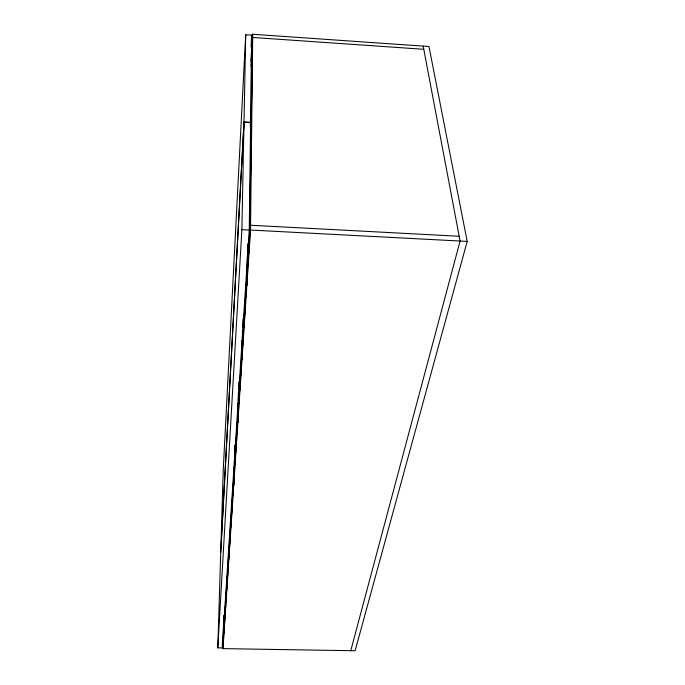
<?xml version="1.0" encoding="UTF-8"?>
<svg xmlns="http://www.w3.org/2000/svg" width="685" height="685" viewBox="0 0 685 685"><rect width="100%" height="100%" fill="white"/><g stroke="black" fill="none" stroke-linecap="round" stroke-linejoin="round"><path stroke-width="1.03" d="M252.731 34.276L250.513 230.049L222.993 648.626M249.254 230.074L250.599 122.692L243.997 122.281L220.716 552.769L217.804 647.856L222.274 647.924L249.254 230.074L241.882 229.689L243.997 122.281M250.35 126.956L251.703 35.166L245.718 34.747L223.284 469.019L220.733 552.367L244.006 121.853L245.718 34.747M467.196 241.411L250.111 230.023L222.745 648.618L355.121 650.75L467.196 241.411L428.973 46.511L252.405 34.25L249.794 230.854L252.388 42.89M246.694 285.123L246.968 265.926M246.9 285.474L246.942 282.271M247.045 274.805L247.319 255.599M247.431 268.417L247.61 255.616M247.636 253.484L247.773 243.877M242.002 350.001L241.839 359.616L242.113 354.333M242.045 347.869L242.173 340.394M242.002 359.471L242.148 350.917M242.19 348.776L242.336 340.231M242.37 338.09L242.524 329.545M242.113 359.625L242.148 357.493M242.413 342.543L242.447 340.411M242.576 342.38L242.61 340.24M242.644 338.107L242.798 329.553M242.833 327.413L242.978 318.867M238.491 400.888L238.654 392.377M238.722 389.183L238.868 381.733M237.678 422.208L237.849 413.663M237.892 411.522L238.063 402.968M237.806 422.166L237.978 413.654M238.02 411.522L238.192 403.011M238.234 400.879L238.406 392.368M237.935 422.225L238.037 416.874M233.868 485.203L233.919 483.071M234.107 474.534L234.27 467.067M234.201 475.193L234.39 466.639M234.433 464.507L234.595 457.023M234.672 453.821L234.852 445.267M234.441 475.193L234.51 467.076M234.672 464.507L234.835 457.032M234.904 453.83L235.092 445.276M222.334 645.792L222.599 636.177M223.105 644.534L223.053 637.084M223.19 634.995L223.421 626.475M223.652 617.956L223.712 615.824M223.301 637.093L222.993 642.453M223.498 632.871L223.67 626.475M223.781 622.22L223.952 615.824M251.035 46.888L251.703 35.166M251.549 49.209L252.405 34.25M251.027 60.939L252.363 37.435L423.775 49.294M251.044 66.299L252.089 48.138M252.063 46.023L252.431 39.619M217.804 647.856L241.882 229.689M222.856 644.534L223.344 637.067M223.481 634.935L224.038 626.398M224.175 624.258L224.731 615.729M224.868 613.589L250.162 225.219L459.181 236.265M223.242 642.402L223.593 637.067M223.867 632.803L224.286 626.398M224.569 622.134L224.988 615.729M225.271 611.465L225.69 605.06M225.964 600.796L226.384 594.392M226.598 591.189L227.086 583.723M227.369 579.459L227.788 573.054M227.994 569.851L228.413 563.455M228.696 559.183L229.115 552.786M229.389 548.514L229.809 542.109M230.092 537.845L230.511 531.44M230.794 527.176L231.213 520.771M231.487 516.507L231.838 511.173M232.121 506.909L232.54 500.504M232.883 495.169L233.234 489.835M233.517 485.562L233.936 479.166M234.219 474.893L234.638 468.497M234.912 464.224L235.263 458.89M235.614 453.556L235.965 448.221M236.239 443.957L236.659 437.552M237.01 432.218L237.361 426.883M237.644 422.619L238.063 416.215M238.337 411.95L238.688 406.616M239.039 401.282L239.39 395.947M239.733 390.613L240.084 385.278M240.367 381.006L240.786 374.609M241.137 369.275L241.488 363.94M242.533 347.937L242.815 343.664M243.158 338.33L243.509 332.996M243.86 327.661L244.211 322.327M244.562 316.992L244.913 311.658M245.256 306.323L245.538 302.059M245.889 296.725L246.24 291.39M246.66 284.986L246.934 280.713M247.285 275.379L247.636 270.044M247.987 264.71L248.338 259.375M248.681 254.041L248.963 249.777M249.383 243.372L249.665 239.108M250.008 233.773L250.385 228.054M350.763 650.681L460.089 241.034L423.176 46.109M244.006 121.853L250.607 122.264"/></g></svg>
